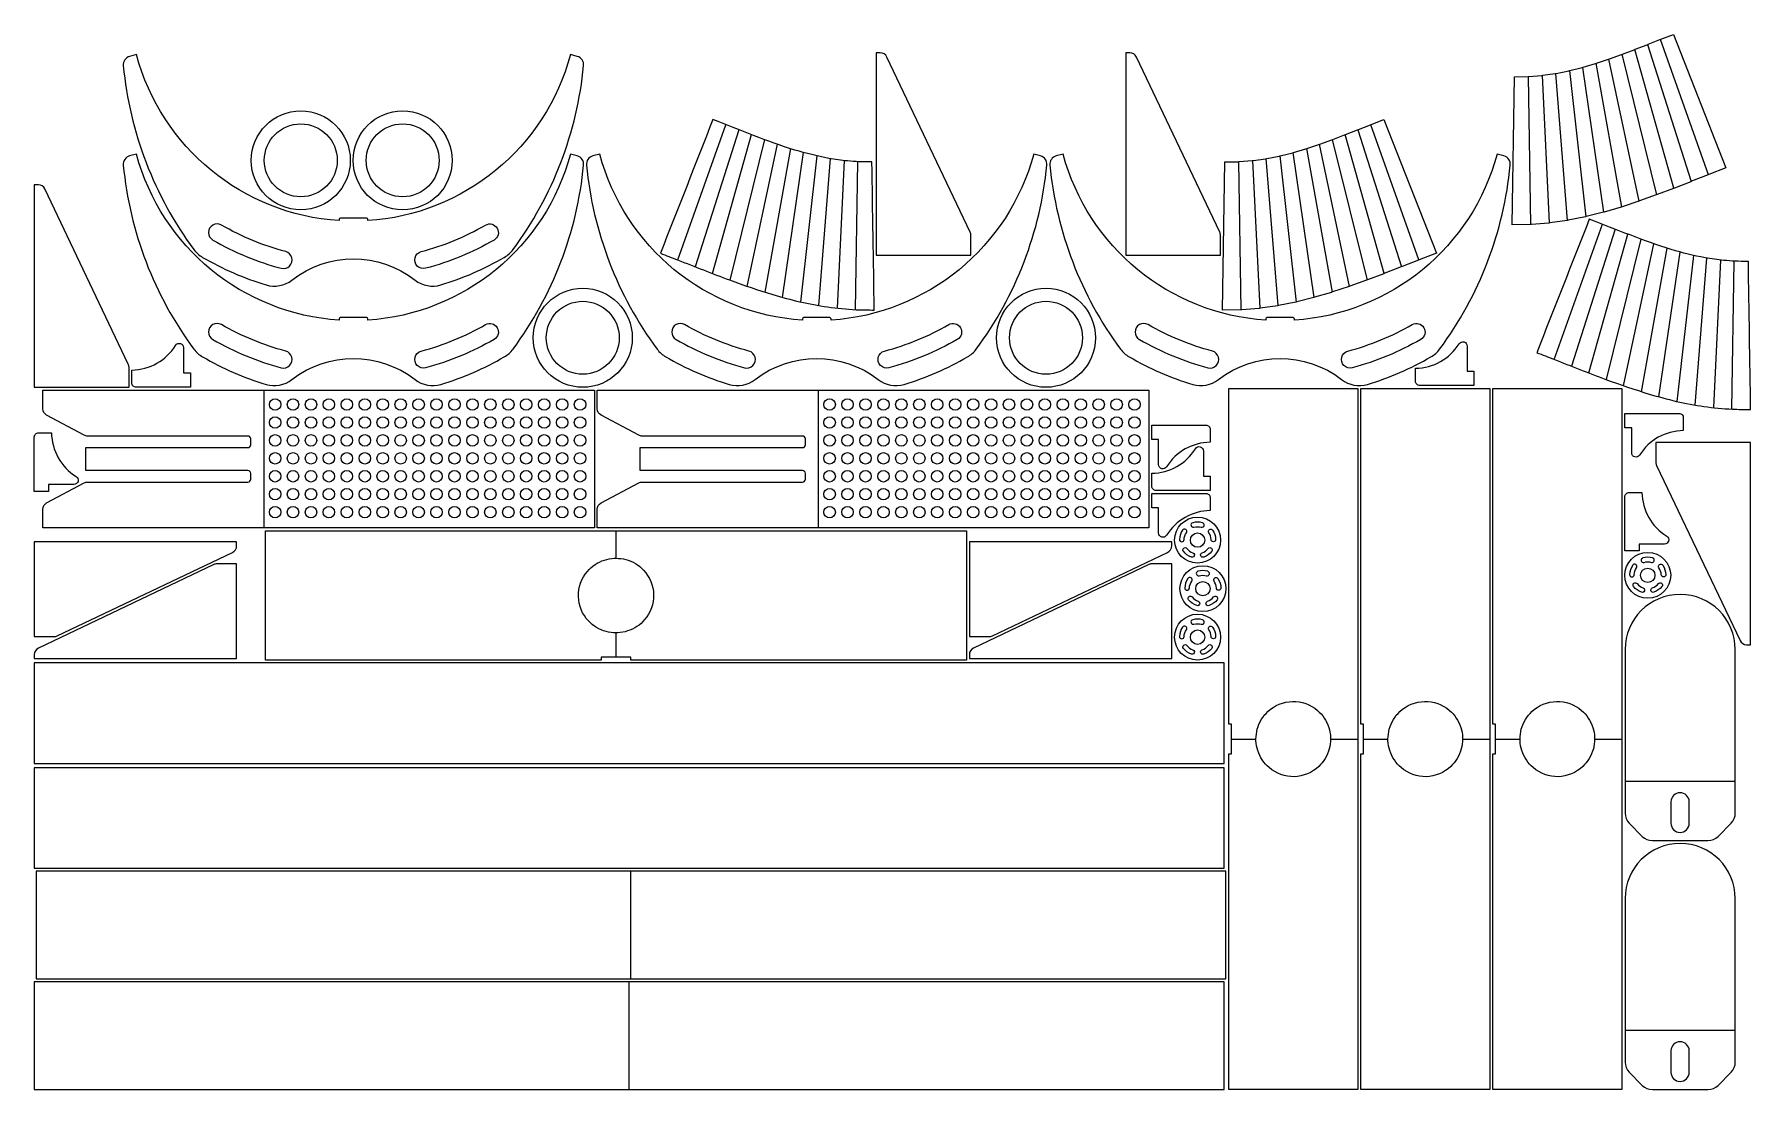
# Model space of a CAD drawing. Extents: x 2274 to 3470, y 3477 to 4212.
import ezdxf

# ---------------------------------------------------------------- set-up
doc = ezdxf.new("R2010")
doc.units = 0

# ---------------------------------------------------------------- blocks, each defined once
blk = doc.blocks.new('Part1054411843', base_point=(-45.3, -160.4))
at = {"layer": '1'}
for points in [[(116, 151.2), (114.7, 156, 0.366463), (108.3, 160.4, 0.136096), (-19.9, 111.2, 0.102761), (-25.3, 105.1, 0.057464), (-44.5, 60.9, 0.24311), (-41.1, 42.9, -0.342229), (-41.1, -42.9, 0.24311), (-44.5, -60.9, 0.057464), (-25.3, -105.1, 0.102761), (-19.9, -111.2, 0.136096), (108.3, -160.4, 0.366463), (114.7, -156), (116, -151.2, -0.321722), (0.3, -10), (1.1, -10, 0.395607), (2, -9), (2, 9, 0.395607), (1.1, 10), (0.3, 10, -0.321722)], [(-2.8, 92, 1), (-13.2, 98, 0.066077), (-32.9, 50.3, 1), (-21.3, 47.2, -0.066077)], [(-2.8, -92, -1), (-13.2, -98, -0.066077), (-32.9, -50.3, -1), (-21.3, -47.2, 0.066077)]]:
    blk.add_lwpolyline(points, format="xyb", close=True, dxfattribs=at)
blk = doc.blocks.new('Part959052197', base_point=(-34.5, -34.5))
at = {"layer": '1'}
for radius in [34.5, 25.4]:
    blk.add_circle((0, 0), radius, dxfattribs=at)
blk = doc.blocks.new('Part1001862715', base_point=(-34.5, -34.5))
at = {"layer": '1'}
for radius in [34.5, 25.4]:
    blk.add_circle((0, 0), radius, dxfattribs=at)
blk = doc.blocks.new('Part670051588', base_point=(-45.3, -160.4))
at = {"layer": '1'}
for points in [[(116, 151.2), (114.7, 156, 0.366463), (108.3, 160.4, 0.136096), (-19.9, 111.2, 0.102761), (-25.3, 105.1, 0.057464), (-44.5, 60.9, 0.24311), (-41.1, 42.9, -0.342229), (-41.1, -42.9, 0.24311), (-44.5, -60.9, 0.057464), (-25.3, -105.1, 0.102761), (-19.9, -111.2, 0.136096), (108.3, -160.4, 0.366463), (114.7, -156), (116, -151.2, -0.321722), (0.3, -10), (1.1, -10, 0.395607), (2, -9), (2, 9, 0.395607), (1.1, 10), (0.3, 10, -0.321722)], [(-2.8, 92, 1), (-13.2, 98, 0.066077), (-32.9, 50.3, 1), (-21.3, 47.2, -0.066077)], [(-2.8, -92, -1), (-13.2, -98, -0.066077), (-32.9, -50.3, -1), (-21.3, -47.2, 0.066077)]]:
    blk.add_lwpolyline(points, format="xyb", close=True, dxfattribs=at)
blk = doc.blocks.new('Part284376660', base_point=(-230, -48))
at = {"layer": '1'}
blk.add_lwpolyline([(154.4, 48), (154.4, 35, -0.276984), (151.7, 30.6), (125.5, 16.6, -0.123106), (123.1, 16), (11.4, 16, 0.414214), (9.4, 14), (9.4, 10, 0.414214), (11.4, 8), (124.4, 8), (124.4, -8), (11.4, -8, 0.414214), (9.4, -10), (9.4, -14, 0.414214), (11.4, -16), (123.1, -16, -0.123106), (125.5, -16.6), (151.7, -30.6, -0.276984), (154.4, -35), (154.4, -48), (-230, -48), (-230, 48)], format="xyb", close=True, dxfattribs=at)
for centre in [(-220, 37), (-207.5, 37), (-195, 37), (-182.5, 37), (-170, 37), (-157.5, 37), (-145, 37), (-132.5, 37), (-120, 37), (-107.5, 37), (-95, 37), (-82.5, 37), (-70, 37), (-57.5, 37), (-45, 37), (-32.5, 37), (-20, 37), (-7.5, 37), (-220, 24.5), (-207.5, 24.5), (-195, 24.5), (-182.5, 24.5), (-170, 24.5), (-157.5, 24.5), (-145, 24.5), (-132.5, 24.5), (-120, 24.5), (-107.5, 24.5), (-95, 24.5), (-82.5, 24.5), (-70, 24.5), (-57.5, 24.5), (-45, 24.5), (-32.5, 24.5), (-20, 24.5), (-7.5, 24.5), (-220, 12), (-207.5, 12), (-195, 12), (-182.5, 12), (-170, 12), (-157.5, 12), (-145, 12), (-132.5, 12), (-120, 12), (-107.5, 12), (-95, 12), (-82.5, 12), (-70, 12), (-57.5, 12), (-45, 12), (-32.5, 12), (-20, 12), (-7.5, 12), (-220, -0.5), (-207.5, -0.5), (-195, -0.5), (-182.5, -0.5), (-170, -0.5), (-157.5, -0.5), (-145, -0.5), (-132.5, -0.5), (-120, -0.5), (-107.5, -0.5), (-95, -0.5), (-82.5, -0.5), (-70, -0.5), (-57.5, -0.5), (-45, -0.5), (-32.5, -0.5), (-20, -0.5), (-7.5, -0.5), (-220, -13), (-207.5, -13), (-195, -13), (-182.5, -13), (-170, -13), (-157.5, -13), (-145, -13), (-132.5, -13), (-120, -13), (-107.5, -13), (-95, -13), (-82.5, -13), (-70, -13), (-57.5, -13), (-45, -13), (-32.5, -13), (-20, -13), (-7.5, -13), (-220, -25.5), (-207.5, -25.5), (-195, -25.5), (-182.5, -25.5), (-170, -25.5), (-157.5, -25.5), (-145, -25.5), (-132.5, -25.5), (-120, -25.5), (-107.5, -25.5), (-95, -25.5), (-82.5, -25.5), (-70, -25.5), (-57.5, -25.5), (-45, -25.5), (-32.5, -25.5), (-20, -25.5), (-7.5, -25.5), (-220, -38), (-207.5, -38), (-195, -38), (-182.5, -38), (-170, -38), (-157.5, -38), (-145, -38), (-132.5, -38), (-120, -38), (-107.5, -38), (-95, -38), (-82.5, -38), (-70, -38), (-57.5, -38), (-45, -38), (-32.5, -38), (-20, -38), (-7.5, -38)]:
    blk.add_circle(centre, 4, dxfattribs=at)
at = {"layer": '2'}
blk.add_line((0.2, 48), (0.2, -48), dxfattribs=at)
blk = doc.blocks.new('Part962343200', base_point=(-34.5, -34.5))
at = {"layer": '1'}
for radius in [34.5, 25.4]:
    blk.add_circle((0, 0), radius, dxfattribs=at)
blk = doc.blocks.new('Part597428547')
at = {"layer": '1'}
blk.add_lwpolyline([(488.5, 90), (488.5, 0), (254.6, 0), (254.6, 2), (234, 2), (234, 0), (0, 0), (0, 90)], close=True, dxfattribs=at)
blk.add_open_spline([(244.3, 71), (243.8, 71), (243.4, 71), (243, 71), (243, 71), (240.7, 70.8), (238.4, 70.5), (236.2, 69.7), (236.2, 69.7), (231.6, 68.2), (227.4, 65.5), (224.3, 61.8), (224.3, 61.8), (220.2, 57), (217.9, 50.7), (218.1, 44.4), (218.1, 44.4), (218.2, 38.1), (220.8, 31.8), (225.1, 27.3), (225.1, 27.3), (228.4, 23.7), (232.7, 21.2), (237.4, 19.9), (237.4, 19.9), (239.6, 19.3), (241.9, 19.1), (244.3, 19), (244.3, 19), (244.3, 19), (244.3, 19), (244.3, 19), (244.3, 19), (244.7, 19), (245.1, 19), (245.5, 19), (245.5, 19), (247.8, 19.2), (250.1, 19.5), (252.3, 20.3), (252.3, 20.3), (256.9, 21.8), (261.1, 24.5), (264.2, 28.2), (264.2, 28.2), (268.4, 33), (270.6, 39.3), (270.5, 45.6), (270.5, 45.6), (270.3, 51.9), (267.7, 58.2), (263.4, 62.7), (263.4, 62.7), (260.1, 66.3), (255.8, 68.8), (251.1, 70.1), (251.1, 70.1), (248.9, 70.7), (246.6, 70.9), (244.3, 71), (244.3, 71), (244.3, 71), (244.3, 71), (244.3, 71)], degree=3, knots=[0, 0, 0, 0, 0.0625, 0.0625, 0.0625, 0.0625, 0.125, 0.125, 0.125, 0.125, 0.1875, 0.1875, 0.1875, 0.1875, 0.25, 0.25, 0.25, 0.25, 0.3125, 0.3125, 0.3125, 0.3125, 0.375, 0.375, 0.375, 0.375, 0.4375, 0.4375, 0.4375, 0.4375, 0.5, 0.5, 0.5, 0.5, 0.5625, 0.5625, 0.5625, 0.5625, 0.625, 0.625, 0.625, 0.625, 0.6875, 0.6875, 0.6875, 0.6875, 0.75, 0.75, 0.75, 0.75, 0.8125, 0.8125, 0.8125, 0.8125, 0.875, 0.875, 0.875, 0.875, 0.9375, 0.9375, 0.9375, 0.9375, 1, 1, 1, 1], dxfattribs=at)
at = {"layer": '2'}
for p, q in [((244.3, 71), (244.3, 90)), ((244.3, 2), (244.3, 19))]:
    blk.add_line(p, q, dxfattribs=at)
blk = doc.blocks.new('Part1995660117')
at = {"layer": '1'}
blk.add_lwpolyline([(829.2, 75), (0, 75), (0, 0), (829.2, 0)], close=True, dxfattribs=at)
at = {"layer": '2'}
blk.add_line((414.6, 0), (414.6, 75), dxfattribs=at)
blk = doc.blocks.new('Part498253687')
at = {"layer": '1'}
blk.add_lwpolyline([(829.2, 75), (0, 75), (0, 0), (829.2, 0)], close=True, dxfattribs=at)
at = {"layer": '2'}
blk.add_line((414.6, 0), (414.6, 75), dxfattribs=at)
blk = doc.blocks.new('Part1468516774', base_point=(-230, -48))
at = {"layer": '1'}
blk.add_lwpolyline([(154.4, 48), (154.4, 35, -0.276984), (151.7, 30.6), (125.5, 16.6, -0.123106), (123.1, 16), (11.4, 16, 0.414214), (9.4, 14), (9.4, 10, 0.414214), (11.4, 8), (124.4, 8), (124.4, -8), (11.4, -8, 0.414214), (9.4, -10), (9.4, -14, 0.414214), (11.4, -16), (123.1, -16, -0.123106), (125.5, -16.6), (151.7, -30.6, -0.276984), (154.4, -35), (154.4, -48), (-230, -48), (-230, 48)], format="xyb", close=True, dxfattribs=at)
for centre in [(-220, 37), (-207.5, 37), (-195, 37), (-182.5, 37), (-170, 37), (-157.5, 37), (-145, 37), (-132.5, 37), (-120, 37), (-107.5, 37), (-95, 37), (-82.5, 37), (-70, 37), (-57.5, 37), (-45, 37), (-32.5, 37), (-20, 37), (-7.5, 37), (-220, 24.5), (-207.5, 24.5), (-195, 24.5), (-182.5, 24.5), (-170, 24.5), (-157.5, 24.5), (-145, 24.5), (-132.5, 24.5), (-120, 24.5), (-107.5, 24.5), (-95, 24.5), (-82.5, 24.5), (-70, 24.5), (-57.5, 24.5), (-45, 24.5), (-32.5, 24.5), (-20, 24.5), (-7.5, 24.5), (-220, 12), (-207.5, 12), (-195, 12), (-182.5, 12), (-170, 12), (-157.5, 12), (-145, 12), (-132.5, 12), (-120, 12), (-107.5, 12), (-95, 12), (-82.5, 12), (-70, 12), (-57.5, 12), (-45, 12), (-32.5, 12), (-20, 12), (-7.5, 12), (-220, -0.5), (-207.5, -0.5), (-195, -0.5), (-182.5, -0.5), (-170, -0.5), (-157.5, -0.5), (-145, -0.5), (-132.5, -0.5), (-120, -0.5), (-107.5, -0.5), (-95, -0.5), (-82.5, -0.5), (-70, -0.5), (-57.5, -0.5), (-45, -0.5), (-32.5, -0.5), (-20, -0.5), (-7.5, -0.5), (-220, -13), (-207.5, -13), (-195, -13), (-182.5, -13), (-170, -13), (-157.5, -13), (-145, -13), (-132.5, -13), (-120, -13), (-107.5, -13), (-95, -13), (-82.5, -13), (-70, -13), (-57.5, -13), (-45, -13), (-32.5, -13), (-20, -13), (-7.5, -13), (-220, -25.5), (-207.5, -25.5), (-195, -25.5), (-182.5, -25.5), (-170, -25.5), (-157.5, -25.5), (-145, -25.5), (-132.5, -25.5), (-120, -25.5), (-107.5, -25.5), (-95, -25.5), (-82.5, -25.5), (-70, -25.5), (-57.5, -25.5), (-45, -25.5), (-32.5, -25.5), (-20, -25.5), (-7.5, -25.5), (-220, -38), (-207.5, -38), (-195, -38), (-182.5, -38), (-170, -38), (-157.5, -38), (-145, -38), (-132.5, -38), (-120, -38), (-107.5, -38), (-95, -38), (-82.5, -38), (-70, -38), (-57.5, -38), (-45, -38), (-32.5, -38), (-20, -38), (-7.5, -38)]:
    blk.add_circle(centre, 4, dxfattribs=at)
at = {"layer": '2'}
blk.add_line((0.2, 48), (0.2, -48), dxfattribs=at)
blk = doc.blocks.new('Part1484418943', base_point=(-12.4, -6.4))
at = {"layer": '1'}
blk.add_open_spline([(120.3, 106), (113, 87.1), (105.1, 68.3), (99.1, 48.9), (99.1, 48.9), (96.8, 41.1), (94.8, 33.3), (93.3, 25.3), (93.3, 25.3), (92.6, 20.9), (91.9, 16.6), (91.5, 12.2), (91.5, 12.2), (91, 6.9), (90.8, 1.6), (90.8, -3.7), (90.8, -3.7), (90.8, -4.1), (90.8, -4.4), (90.8, -4.8), (90.8, -4.8), (56.4, -5.3), (22, -5.9), (-12.4, -6.4), (-12.4, -6.4), (-12.3, -2.2), (-12.3, 2.1), (-12.2, 6.3), (-12.2, 6.3), (-11.7, 12.9), (-11.3, 19.5), (-10.2, 26.1), (-10.2, 26.1), (-9.4, 32.6), (-8, 39), (-6.7, 45.4), (-6.7, 45.4), (-5.1, 51.7), (-3.6, 58), (-1.6, 64.2), (-1.6, 64.2), (1.4, 74.4), (4.9, 84.5), (8.6, 94.5), (8.6, 94.5), (13.1, 106.6), (17.9, 118.7), (22.6, 130.7), (22.6, 130.7), (24.1, 134.7), (25.7, 138.6), (27.2, 142.6), (27.2, 142.6), (58.3, 130.4), (89.3, 118.2), (120.3, 106)], degree=3, knots=[0, 0, 0, 0, 0.071429, 0.071429, 0.071429, 0.071429, 0.142857, 0.142857, 0.142857, 0.142857, 0.214286, 0.214286, 0.214286, 0.214286, 0.285714, 0.285714, 0.285714, 0.285714, 0.357143, 0.357143, 0.357143, 0.357143, 0.428571, 0.428571, 0.428571, 0.428571, 0.5, 0.5, 0.5, 0.5, 0.571429, 0.571429, 0.571429, 0.571429, 0.642857, 0.642857, 0.642857, 0.642857, 0.714286, 0.714286, 0.714286, 0.714286, 0.785714, 0.785714, 0.785714, 0.785714, 0.857143, 0.857143, 0.857143, 0.857143, 0.928571, 0.928571, 0.928571, 0.928571, 1, 1, 1, 1], dxfattribs=at)
at = {"layer": '2'}
for p, q in [((22.5, 130.4), (116.7, 96.9)), ((113.2, 88), (17.7, 118.4)), ((13.1, 106.3), (109.8, 79.1)), ((106.4, 70.1), (8.5, 94.3)), ((4.1, 82.1), (103.1, 61.1)), ((100.1, 52), (0, 69.9)), ((-3.6, 57.5), (97.3, 42.8)), ((95, 33.5), (-6.8, 45)), ((-9.3, 32.3), (93.1, 24.1)), ((91.7, 14.6), (-11.1, 19.5)), ((-12.2, 6.7), (90.9, 5))]:
    blk.add_line(p, q, dxfattribs=at)
blk = doc.blocks.new('Part581700433', base_point=(-45.3, -160.4))
at = {"layer": '1'}
for points in [[(116, 151.2), (114.7, 156, 0.366463), (108.3, 160.4, 0.136096), (-19.9, 111.2, 0.102761), (-25.3, 105.1, 0.057464), (-44.5, 60.9, 0.24311), (-41.1, 42.9, -0.342229), (-41.1, -42.9, 0.24311), (-44.5, -60.9, 0.057464), (-25.3, -105.1, 0.102761), (-19.9, -111.2, 0.136096), (108.3, -160.4, 0.366463), (114.7, -156), (116, -151.2, -0.321722), (0.3, -10), (1.1, -10, 0.395607), (2, -9), (2, 9, 0.395607), (1.1, 10), (0.3, 10, -0.321722)], [(-2.8, 92, 1), (-13.2, 98, 0.066077), (-32.9, 50.3, 1), (-21.3, 47.2, -0.066077)], [(-2.8, -92, -1), (-13.2, -98, -0.066077), (-32.9, -50.3, -1), (-21.3, -47.2, 0.066077)]]:
    blk.add_lwpolyline(points, format="xyb", close=True, dxfattribs=at)
blk = doc.blocks.new('Part613952262', base_point=(-34.5, -34.5))
at = {"layer": '1'}
for radius in [34.5, 25.4]:
    blk.add_circle((0, 0), radius, dxfattribs=at)
blk = doc.blocks.new('Part879427372', base_point=(-16, -16))
at = {"layer": '1'}
for points in [[(3.4, 12.1, 0.138998), (-3.4, 12.1, 1), (-2.6, 9, -0.138998), (2.6, 9, 1)], [(-7.8, 5.2, 1), (-10.5, 7, 0.138998), (-12.6, 0.5, 1), (-9.4, 0.4, -0.138998)], [(12.6, 0.5, -1), (9.4, 0.4, 0.138998), (7.8, 5.2, -1), (10.5, 7, -0.138998)], [(-3.2, -8.8, -1), (-4.3, -11.8, -0.138998), (-9.9, -7.8, -1), (-7.4, -5.8, 0.138998)], [(9.9, -7.8, -0.138998), (4.3, -11.8, -1), (3.2, -8.8, 0.138998), (7.4, -5.8, -1)]]:
    blk.add_lwpolyline(points, format="xyb", close=True, dxfattribs=at)
for radius in [16, 5]:
    blk.add_circle((0, 0), radius, dxfattribs=at)
blk = doc.blocks.new('Part252571102', base_point=(-16, -16))
at = {"layer": '1'}
for points in [[(3.4, 12.1, 0.138998), (-3.4, 12.1, 1), (-2.6, 9, -0.138998), (2.6, 9, 1)], [(-7.8, 5.2, 1), (-10.5, 7, 0.138998), (-12.6, 0.5, 1), (-9.4, 0.4, -0.138998)], [(12.6, 0.5, -1), (9.4, 0.4, 0.138998), (7.8, 5.2, -1), (10.5, 7, -0.138998)], [(-3.2, -8.8, -1), (-4.3, -11.8, -0.138998), (-9.9, -7.8, -1), (-7.4, -5.8, 0.138998)], [(9.9, -7.8, -0.138998), (4.3, -11.8, -1), (3.2, -8.8, 0.138998), (7.4, -5.8, -1)]]:
    blk.add_lwpolyline(points, format="xyb", close=True, dxfattribs=at)
for radius in [16, 5]:
    blk.add_circle((0, 0), radius, dxfattribs=at)
blk = doc.blocks.new('Part780555465', base_point=(-16, -16))
at = {"layer": '1'}
for points in [[(3.4, 12.1, 0.138998), (-3.4, 12.1, 1), (-2.6, 9, -0.138998), (2.6, 9, 1)], [(-7.8, 5.2, 1), (-10.5, 7, 0.138998), (-12.6, 0.5, 1), (-9.4, 0.4, -0.138998)], [(12.6, 0.5, -1), (9.4, 0.4, 0.138998), (7.8, 5.2, -1), (10.5, 7, -0.138998)], [(-3.2, -8.8, -1), (-4.3, -11.8, -0.138998), (-9.9, -7.8, -1), (-7.4, -5.8, 0.138998)], [(9.9, -7.8, -0.138998), (4.3, -11.8, -1), (3.2, -8.8, 0.138998), (7.4, -5.8, -1)]]:
    blk.add_lwpolyline(points, format="xyb", close=True, dxfattribs=at)
for radius in [16, 5]:
    blk.add_circle((0, 0), radius, dxfattribs=at)
blk = doc.blocks.new('Part1304592537', base_point=(-45.3, -160.4))
at = {"layer": '1'}
for points in [[(116, 151.2), (114.7, 156, 0.366463), (108.3, 160.4, 0.136096), (-19.9, 111.2, 0.102761), (-25.3, 105.1, 0.057464), (-44.5, 60.9, 0.24311), (-41.1, 42.9, -0.342229), (-41.1, -42.9, 0.24311), (-44.5, -60.9, 0.057464), (-25.3, -105.1, 0.102761), (-19.9, -111.2, 0.136096), (108.3, -160.4, 0.366463), (114.7, -156), (116, -151.2, -0.321722), (0.3, -10), (1.1, -10, 0.395607), (2, -9), (2, 9, 0.395607), (1.1, 10), (0.3, 10, -0.321722)], [(-2.8, 92, 1), (-13.2, 98, 0.066077), (-32.9, 50.3, 1), (-21.3, 47.2, -0.066077)], [(-2.8, -92, -1), (-13.2, -98, -0.066077), (-32.9, -50.3, -1), (-21.3, -47.2, 0.066077)]]:
    blk.add_lwpolyline(points, format="xyb", close=True, dxfattribs=at)
blk = doc.blocks.new('Part1474440575', base_point=(-12.4, -142.6))
at = {"layer": '1'}
blk.add_lwpolyline([(120.3, -106), (27.2, -142.6), (22.6, -130.7), (22.3, -130.1), (17.9, -118.7), (17.6, -118.1), (13.2, -106.7), (12.9, -106), (8.6, -94.6), (8.4, -94), (4.3, -82.4), (4, -81.8), (0.2, -70.2), (-0.1, -69.6), (-3.5, -57.8), (-3.7, -57.2), (-6.7, -45.3), (-6.9, -44.7), (-9.2, -32.6), (-9.4, -32), (-11.1, -19.9), (-11.2, -19.2), (-12.2, -7), (-12.2, -6.3), (-12.4, 6.4), (90.8, 4.8), (90.9, -4.7), (91, -5.3), (91.7, -14.2), (91.8, -14.9), (93, -23.7), (93.1, -24.4), (94.9, -33.1), (95.1, -33.8), (97.2, -42.5), (97.4, -43.1), (99.9, -51.7), (100.2, -52.3), (103, -60.8), (103.2, -61.4), (106.2, -69.8), (106.5, -70.4), (109.6, -78.7), (109.9, -79.4), (113.1, -87.7), (113.4, -88.3), (116.6, -96.6), (116.9, -97.2)], close=True, dxfattribs=at)
at = {"layer": '2'}
for p, q in [((-12.2, -6.7), (90.9, -5)), ((91.7, -14.6), (-11.1, -19.5)), ((-9.3, -32.3), (93.1, -24.1)), ((95, -33.5), (-6.8, -45)), ((-3.6, -57.5), (97.3, -42.8)), ((100.1, -52), (0, -69.9)), ((4.1, -82.1), (103.1, -61.1)), ((106.4, -70.1), (8.5, -94.3)), ((13.1, -106.3), (109.8, -79.1)), ((113.2, -88), (17.7, -118.4)), ((22.5, -130.4), (116.7, -96.9))]:
    blk.add_line(p, q, dxfattribs=at)
blk = doc.blocks.new('Part1485381805')
at = {"layer": '1'}
blk.add_lwpolyline([(488.5, 90), (488.5, 0), (254.6, 0), (254.6, 2), (234, 2), (234, 0), (0, 0), (0, 90)], close=True, dxfattribs=at)
blk.add_open_spline([(244.3, 71), (243.8, 71), (243.4, 71), (243, 71), (243, 71), (240.7, 70.8), (238.4, 70.5), (236.2, 69.7), (236.2, 69.7), (231.6, 68.2), (227.4, 65.5), (224.3, 61.8), (224.3, 61.8), (220.2, 57), (217.9, 50.7), (218.1, 44.4), (218.1, 44.4), (218.2, 38.1), (220.8, 31.8), (225.1, 27.3), (225.1, 27.3), (228.4, 23.7), (232.7, 21.2), (237.4, 19.9), (237.4, 19.9), (239.6, 19.3), (241.9, 19.1), (244.3, 19), (244.3, 19), (244.3, 19), (244.3, 19), (244.3, 19), (244.3, 19), (244.7, 19), (245.1, 19), (245.5, 19), (245.5, 19), (247.8, 19.2), (250.1, 19.5), (252.3, 20.3), (252.3, 20.3), (256.9, 21.8), (261.1, 24.5), (264.2, 28.2), (264.2, 28.2), (268.4, 33), (270.6, 39.3), (270.5, 45.6), (270.5, 45.6), (270.3, 51.9), (267.7, 58.2), (263.4, 62.7), (263.4, 62.7), (260.1, 66.3), (255.8, 68.8), (251.1, 70.1), (251.1, 70.1), (248.9, 70.7), (246.6, 70.9), (244.3, 71), (244.3, 71), (244.3, 71), (244.3, 71), (244.3, 71)], degree=3, knots=[0, 0, 0, 0, 0.0625, 0.0625, 0.0625, 0.0625, 0.125, 0.125, 0.125, 0.125, 0.1875, 0.1875, 0.1875, 0.1875, 0.25, 0.25, 0.25, 0.25, 0.3125, 0.3125, 0.3125, 0.3125, 0.375, 0.375, 0.375, 0.375, 0.4375, 0.4375, 0.4375, 0.4375, 0.5, 0.5, 0.5, 0.5, 0.5625, 0.5625, 0.5625, 0.5625, 0.625, 0.625, 0.625, 0.625, 0.6875, 0.6875, 0.6875, 0.6875, 0.75, 0.75, 0.75, 0.75, 0.8125, 0.8125, 0.8125, 0.8125, 0.875, 0.875, 0.875, 0.875, 0.9375, 0.9375, 0.9375, 0.9375, 1, 1, 1, 1], dxfattribs=at)
at = {"layer": '2'}
for p, q in [((244.3, 71), (244.3, 90)), ((244.3, 2), (244.3, 19))]:
    blk.add_line(p, q, dxfattribs=at)
blk = doc.blocks.new('Part1761320296')
at = {"layer": '1'}
blk.add_lwpolyline([(488.5, 90), (488.5, 0), (254.6, 0), (254.6, 2), (234, 2), (234, 0), (0, 0), (0, 90)], close=True, dxfattribs=at)
blk.add_open_spline([(244.3, 71), (243.8, 71), (243.4, 71), (243, 71), (243, 71), (240.7, 70.8), (238.4, 70.5), (236.2, 69.7), (236.2, 69.7), (231.6, 68.2), (227.4, 65.5), (224.3, 61.8), (224.3, 61.8), (220.2, 57), (217.9, 50.7), (218.1, 44.4), (218.1, 44.4), (218.2, 38.1), (220.8, 31.8), (225.1, 27.3), (225.1, 27.3), (228.4, 23.7), (232.7, 21.2), (237.4, 19.9), (237.4, 19.9), (239.6, 19.3), (241.9, 19.1), (244.3, 19), (244.3, 19), (244.3, 19), (244.3, 19), (244.3, 19), (244.3, 19), (244.7, 19), (245.1, 19), (245.5, 19), (245.5, 19), (247.8, 19.2), (250.1, 19.5), (252.3, 20.3), (252.3, 20.3), (256.9, 21.8), (261.1, 24.5), (264.2, 28.2), (264.2, 28.2), (268.4, 33), (270.6, 39.3), (270.5, 45.6), (270.5, 45.6), (270.3, 51.9), (267.7, 58.2), (263.4, 62.7), (263.4, 62.7), (260.1, 66.3), (255.8, 68.8), (251.1, 70.1), (251.1, 70.1), (248.9, 70.7), (246.6, 70.9), (244.3, 71), (244.3, 71), (244.3, 71), (244.3, 71), (244.3, 71)], degree=3, knots=[0, 0, 0, 0, 0.0625, 0.0625, 0.0625, 0.0625, 0.125, 0.125, 0.125, 0.125, 0.1875, 0.1875, 0.1875, 0.1875, 0.25, 0.25, 0.25, 0.25, 0.3125, 0.3125, 0.3125, 0.3125, 0.375, 0.375, 0.375, 0.375, 0.4375, 0.4375, 0.4375, 0.4375, 0.5, 0.5, 0.5, 0.5, 0.5625, 0.5625, 0.5625, 0.5625, 0.625, 0.625, 0.625, 0.625, 0.6875, 0.6875, 0.6875, 0.6875, 0.75, 0.75, 0.75, 0.75, 0.8125, 0.8125, 0.8125, 0.8125, 0.875, 0.875, 0.875, 0.875, 0.9375, 0.9375, 0.9375, 0.9375, 1, 1, 1, 1], dxfattribs=at)
at = {"layer": '2'}
for p, q in [((244.3, 71), (244.3, 90)), ((244.3, 2), (244.3, 19))]:
    blk.add_line(p, q, dxfattribs=at)
blk = doc.blocks.new('Part789542169', base_point=(-12.4, -6.4))
at = {"layer": '1'}
blk.add_open_spline([(120.3, 106), (113, 87.1), (105.1, 68.3), (99.1, 48.9), (99.1, 48.9), (96.8, 41.1), (94.8, 33.3), (93.3, 25.3), (93.3, 25.3), (92.6, 20.9), (91.9, 16.6), (91.5, 12.2), (91.5, 12.2), (91, 6.9), (90.8, 1.6), (90.8, -3.7), (90.8, -3.7), (90.8, -4.1), (90.8, -4.4), (90.8, -4.8), (90.8, -4.8), (56.4, -5.3), (22, -5.9), (-12.4, -6.4), (-12.4, -6.4), (-12.3, -2.2), (-12.3, 2.1), (-12.2, 6.3), (-12.2, 6.3), (-11.7, 12.9), (-11.3, 19.5), (-10.2, 26.1), (-10.2, 26.1), (-9.4, 32.6), (-8, 39), (-6.7, 45.4), (-6.7, 45.4), (-5.1, 51.7), (-3.6, 58), (-1.6, 64.2), (-1.6, 64.2), (1.4, 74.4), (4.9, 84.5), (8.6, 94.5), (8.6, 94.5), (13.1, 106.6), (17.9, 118.7), (22.6, 130.7), (22.6, 130.7), (24.1, 134.7), (25.7, 138.6), (27.2, 142.6), (27.2, 142.6), (58.3, 130.4), (89.3, 118.2), (120.3, 106)], degree=3, knots=[0, 0, 0, 0, 0.071429, 0.071429, 0.071429, 0.071429, 0.142857, 0.142857, 0.142857, 0.142857, 0.214286, 0.214286, 0.214286, 0.214286, 0.285714, 0.285714, 0.285714, 0.285714, 0.357143, 0.357143, 0.357143, 0.357143, 0.428571, 0.428571, 0.428571, 0.428571, 0.5, 0.5, 0.5, 0.5, 0.571429, 0.571429, 0.571429, 0.571429, 0.642857, 0.642857, 0.642857, 0.642857, 0.714286, 0.714286, 0.714286, 0.714286, 0.785714, 0.785714, 0.785714, 0.785714, 0.857143, 0.857143, 0.857143, 0.857143, 0.928571, 0.928571, 0.928571, 0.928571, 1, 1, 1, 1], dxfattribs=at)
at = {"layer": '2'}
for p, q in [((22.5, 130.4), (116.7, 96.9)), ((113.2, 88), (17.7, 118.4)), ((13.1, 106.3), (109.8, 79.1)), ((106.4, 70.1), (8.5, 94.3)), ((4.1, 82.1), (103.1, 61.1)), ((100.1, 52), (0, 69.9)), ((-3.6, 57.5), (97.3, 42.8)), ((95, 33.5), (-6.8, 45)), ((-9.3, 32.3), (93.1, 24.1)), ((91.7, 14.6), (-11.1, 19.5)), ((-12.2, 6.7), (90.9, 5))]:
    blk.add_line(p, q, dxfattribs=at)
blk = doc.blocks.new('Part1189422466', base_point=(-12.4, -142.6))
at = {"layer": '1'}
blk.add_lwpolyline([(120.3, -106), (27.2, -142.6), (22.6, -130.7), (22.3, -130.1), (17.9, -118.7), (17.6, -118.1), (13.2, -106.7), (12.9, -106), (8.6, -94.6), (8.4, -94), (4.3, -82.4), (4, -81.8), (0.2, -70.2), (-0.1, -69.6), (-3.5, -57.8), (-3.7, -57.2), (-6.7, -45.3), (-6.9, -44.7), (-9.2, -32.6), (-9.4, -32), (-11.1, -19.9), (-11.2, -19.2), (-12.2, -7), (-12.2, -6.3), (-12.4, 6.4), (90.8, 4.8), (90.9, -4.7), (91, -5.3), (91.7, -14.2), (91.8, -14.9), (93, -23.7), (93.1, -24.4), (94.9, -33.1), (95.1, -33.8), (97.2, -42.5), (97.4, -43.1), (99.9, -51.7), (100.2, -52.3), (103, -60.8), (103.2, -61.4), (106.2, -69.8), (106.5, -70.4), (109.6, -78.7), (109.9, -79.4), (113.1, -87.7), (113.4, -88.3), (116.6, -96.6), (116.9, -97.2)], close=True, dxfattribs=at)
at = {"layer": '2'}
for p, q in [((-12.2, -6.7), (90.9, -5)), ((91.7, -14.6), (-11.1, -19.5)), ((-9.3, -32.3), (93.1, -24.1)), ((95, -33.5), (-6.8, -45)), ((-3.6, -57.5), (97.3, -42.8)), ((100.1, -52), (0, -69.9)), ((4.1, -82.1), (103.1, -61.1)), ((106.4, -70.1), (8.5, -94.3)), ((13.1, -106.3), (109.8, -79.1)), ((113.2, -88), (17.7, -118.4)), ((22.5, -130.4), (116.7, -96.9))]:
    blk.add_line(p, q, dxfattribs=at)
blk = doc.blocks.new('Part1625596250', base_point=(-16, -16))
at = {"layer": '1'}
for points in [[(3.4, 12.1, 0.138998), (-3.4, 12.1, 1), (-2.6, 9, -0.138998), (2.6, 9, 1)], [(-7.8, 5.2, 1), (-10.5, 7, 0.138998), (-12.6, 0.5, 1), (-9.4, 0.4, -0.138998)], [(12.6, 0.5, -1), (9.4, 0.4, 0.138998), (7.8, 5.2, -1), (10.5, 7, -0.138998)], [(-3.2, -8.8, -1), (-4.3, -11.8, -0.138998), (-9.9, -7.8, -1), (-7.4, -5.8, 0.138998)], [(9.9, -7.8, -0.138998), (4.3, -11.8, -1), (3.2, -8.8, 0.138998), (7.4, -5.8, -1)]]:
    blk.add_lwpolyline(points, format="xyb", close=True, dxfattribs=at)
for radius in [16, 5]:
    blk.add_circle((0, 0), radius, dxfattribs=at)
blk = doc.blocks.new('Part116417485', base_point=(-38.4, -83.4))
at = {"layer": '1'}
for points in [[(38.4, 69, 0.198912), (35.5, 76), (26.4, 85.2, 0.198912), (19.3, 88.1), (-19.3, 88.1, 0.198912), (-26.4, 85.2), (-35.5, 76, 0.198912), (-38.4, 69), (-38.4, -45, 1), (38.4, -45)], [(6.4, 76.1, 1), (-6.3, 76.1), (-6.3, 61.1, 1), (6.4, 61.1)]]:
    blk.add_lwpolyline(points, format="xyb", close=True, dxfattribs=at)
at = {"layer": '2'}
blk.add_line((-38.4, 47), (38.4, 47), dxfattribs=at)
blk = doc.blocks.new('Part2103195404')
at = {"layer": '1'}
blk.add_lwpolyline([(488.5, 90), (488.5, 0), (254.6, 0), (254.6, 2), (234, 2), (234, 0), (0, 0), (0, 90)], close=True, dxfattribs=at)
blk.add_open_spline([(244.3, 71), (243.8, 71), (243.4, 71), (243, 71), (243, 71), (240.7, 70.8), (238.4, 70.5), (236.2, 69.7), (236.2, 69.7), (231.6, 68.2), (227.4, 65.5), (224.3, 61.8), (224.3, 61.8), (220.2, 57), (217.9, 50.7), (218.1, 44.4), (218.1, 44.4), (218.2, 38.1), (220.8, 31.8), (225.1, 27.3), (225.1, 27.3), (228.4, 23.7), (232.7, 21.2), (237.4, 19.9), (237.4, 19.9), (239.6, 19.3), (241.9, 19.1), (244.3, 19), (244.3, 19), (244.3, 19), (244.3, 19), (244.3, 19), (244.3, 19), (244.7, 19), (245.1, 19), (245.5, 19), (245.5, 19), (247.8, 19.2), (250.1, 19.5), (252.3, 20.3), (252.3, 20.3), (256.9, 21.8), (261.1, 24.5), (264.2, 28.2), (264.2, 28.2), (268.4, 33), (270.6, 39.3), (270.5, 45.6), (270.5, 45.6), (270.3, 51.9), (267.7, 58.2), (263.4, 62.7), (263.4, 62.7), (260.1, 66.3), (255.8, 68.8), (251.1, 70.1), (251.1, 70.1), (248.9, 70.7), (246.6, 70.9), (244.3, 71), (244.3, 71), (244.3, 71), (244.3, 71), (244.3, 71)], degree=3, knots=[0, 0, 0, 0, 0.0625, 0.0625, 0.0625, 0.0625, 0.125, 0.125, 0.125, 0.125, 0.1875, 0.1875, 0.1875, 0.1875, 0.25, 0.25, 0.25, 0.25, 0.3125, 0.3125, 0.3125, 0.3125, 0.375, 0.375, 0.375, 0.375, 0.4375, 0.4375, 0.4375, 0.4375, 0.5, 0.5, 0.5, 0.5, 0.5625, 0.5625, 0.5625, 0.5625, 0.625, 0.625, 0.625, 0.625, 0.6875, 0.6875, 0.6875, 0.6875, 0.75, 0.75, 0.75, 0.75, 0.8125, 0.8125, 0.8125, 0.8125, 0.875, 0.875, 0.875, 0.875, 0.9375, 0.9375, 0.9375, 0.9375, 1, 1, 1, 1], dxfattribs=at)
at = {"layer": '2'}
for p, q in [((244.3, 71), (244.3, 90)), ((244.3, 2), (244.3, 19))]:
    blk.add_line(p, q, dxfattribs=at)
blk = doc.blocks.new('Part1307133838', base_point=(-38.4, -83.4))
at = {"layer": '1'}
for points in [[(38.4, 69, 0.198912), (35.5, 76), (26.4, 85.2, 0.198912), (19.3, 88.1), (-19.3, 88.1, 0.198912), (-26.4, 85.2), (-35.5, 76, 0.198912), (-38.4, 69), (-38.4, -45, 1), (38.4, -45)], [(6.4, 76.1, 1), (-6.3, 76.1), (-6.3, 61.1, 1), (6.4, 61.1)]]:
    blk.add_lwpolyline(points, format="xyb", close=True, dxfattribs=at)
at = {"layer": '2'}
blk.add_line((-38.4, 47), (38.4, 47), dxfattribs=at)

msp = doc.modelspace()

# ---------------------------------------------------------------- linework, layer by layer
at = {"layer": '1'}
for points in [[(2861, 4199.3), (2861, 4058.3), (2927, 4058.3), (2927, 4072.2, 0.111564), (2926.5, 4074.3), (2868.4, 4196.4, 0.289281), (2863.8, 4199.3)], [(3034.9, 4199.3), (3034.9, 4058.3), (3100.9, 4058.3), (3100.9, 4072.2, 0.111564), (3100.4, 4074.3), (3042.3, 4196.4, 0.289281), (3037.7, 4199.3)], [(2274.3, 4107.3), (2274.3, 3966.3), (2340.3, 3966.3), (2340.3, 3980.2, 0.111564), (2339.8, 3982.4), (2281.7, 4104.5, 0.289281), (2277.2, 4107.3)], [(2372.8, 3995.5, -0.753593), (2378.3, 3993.9), (2378.3, 3976.3), (2383.1, 3976.3), (2383.1, 3966.3), (2345.3, 3966.3, -0.414214), (2342.3, 3969.3), (2342.3, 3978.3, 0.254994)], [(3267.2, 3996.6, -0.753593), (3272.8, 3995), (3272.8, 3977.5), (3277.5, 3977.5), (3277.5, 3967.5), (3239.8, 3967.5, -0.414214), (3236.8, 3970.5), (3236.8, 3979.5, 0.254994)], [(3392.9, 3919, -0.753593), (3387.4, 3920.6), (3387.4, 3938.1), (3382.6, 3938.1), (3382.6, 3948.1), (3420.4, 3948.1, -0.414214), (3423.4, 3945.1), (3423.4, 3936.1, 0.254994)], [(3063.3, 3910.9, -0.753593), (3057.7, 3912.5), (3057.7, 3930), (3053, 3930), (3053, 3940), (3090.7, 3940, -0.414214), (3093.7, 3937), (3093.7, 3928, 0.254994)], [(2303.5, 3904.1, -0.753593), (2301.9, 3898.6), (2284.3, 3898.6), (2284.3, 3893.8), (2274.3, 3893.8), (2274.3, 3931.6, -0.414214), (2277.3, 3934.6), (2286.3, 3934.6, 0.254994)], [(3083.4, 3923.5, -0.753593), (3089, 3921.9), (3089, 3904.4), (3093.7, 3904.4), (3093.7, 3894.4), (3056, 3894.4, -0.414214), (3053, 3897.4), (3053, 3906.4, 0.254994)], [(3470.3, 3786.9), (3470.3, 3927.9), (3404.3, 3927.9), (3404.3, 3914, 0.111564), (3404.8, 3911.9), (3463, 3789.8, 0.289281), (3467.5, 3786.9)], [(3063.3, 3863.2, -0.753593), (3057.7, 3864.8), (3057.7, 3882.4), (3053, 3882.4), (3053, 3892.4), (3090.7, 3892.4, -0.414214), (3093.7, 3889.4), (3093.7, 3880.4, 0.254994)], [(3411.8, 3862.6, -0.753593), (3410.2, 3857), (3392.6, 3857), (3392.6, 3852.3), (3382.6, 3852.3), (3382.6, 3890, -0.414214), (3385.6, 3893), (3394.6, 3893, 0.254994)], [(2415.3, 3858.6), (2274.3, 3858.6), (2274.3, 3792.6), (2288.2, 3792.6, 0.111564), (2290.3, 3793.1), (2412.5, 3851.3, 0.289281), (2415.3, 3855.8)], [(3066.9, 3858.6), (2925.9, 3858.6), (2925.9, 3792.6), (2939.8, 3792.6, 0.111564), (2941.9, 3793.1), (3064, 3851.3, 0.289281), (3066.9, 3855.8)], [(2274.3, 3777.3), (2415.3, 3777.3), (2415.3, 3843.3), (2401.5, 3843.3, 0.111564), (2399.3, 3842.8), (2277.2, 3784.6, 0.289281), (2274.3, 3780.1)], [(2925.9, 3777.3), (3066.9, 3777.3), (3066.9, 3843.3), (3053, 3843.3, 0.111564), (3050.9, 3842.8), (2928.7, 3784.6, 0.289281), (2925.9, 3780.1)]]:
    msp.add_lwpolyline(points, format="xyb", close=True, dxfattribs=at)
for points in [[(3103.5, 3774.2), (2274.3, 3774.2), (2274.3, 3704.2), (3103.5, 3704.2)], [(3103.5, 3701.2), (2274.3, 3701.2), (2274.3, 3631.2), (3103.5, 3631.2)]]:
    msp.add_lwpolyline(points, close=True, dxfattribs=at)

# ---------------------------------------------------------------- block references
for name, p, rotation in [('Part670051588', (2657.1, 4036.8), 90.0000001836389), ('Part1054411843', (2657.1, 3967.5), 90.0000001836389), ('Part581700433', (2979.9, 3967.5), 90.0000001836389), ('Part1304592537', (3302.8, 3967.5), 90.0000001836389), ('Part284376660', (2664.6, 3964.3), 180), ('Part1468516774', (3051, 3964.3), 180), ('Part1485381805', (3106.6, 3965.5), 269.999999977959), ('Part1761320296', (3198.6, 3965.5), 269.999999977959), ('Part2103195404', (3290.6, 3965.5), 269.999999977959), ('Part116417485', (3459.6, 3822), 180), ('Part1307133838', (3459.6, 3648.5), 180)]:
    msp.add_blockref(name, p, dxfattribs=dict(at, rotation=rotation))
for name, p in [('Part959052197', (2425.5, 4089.9)), ('Part1001862715', (2496.5, 4089.9)), ('Part962343200', (2622, 3966.3)), ('Part613952262', (2944.8, 3966.3)), ('Part780555465', (3068.9, 3843.8)), ('Part597428547', (2435.4, 3776.2)), ('Part1625596250', (3382.6, 3819.3)), ('Part252571102', (3072.6, 3810)), ('Part879427372', (3068.9, 3776.2))]:
    msp.add_blockref(name, p, dxfattribs=at)
at = {"layer": '2', "rotation": 90.0000001836389}
for name, p in [('Part1189422466', (3453.1, 4079.5)), ('Part1484418943', (2859.6, 4020.1)), ('Part1474440575', (3251.3, 4020.1)), ('Part789542169', (3470.3, 3950.8))]:
    msp.add_blockref(name, p, dxfattribs=at)
at = {"layer": '2'}
for name, p in [('Part1995660117', (2275.5, 3554.1)), ('Part498253687', (2274.3, 3477))]:
    msp.add_blockref(name, p, dxfattribs=at)

doc.saveas('drawing.dxf')
